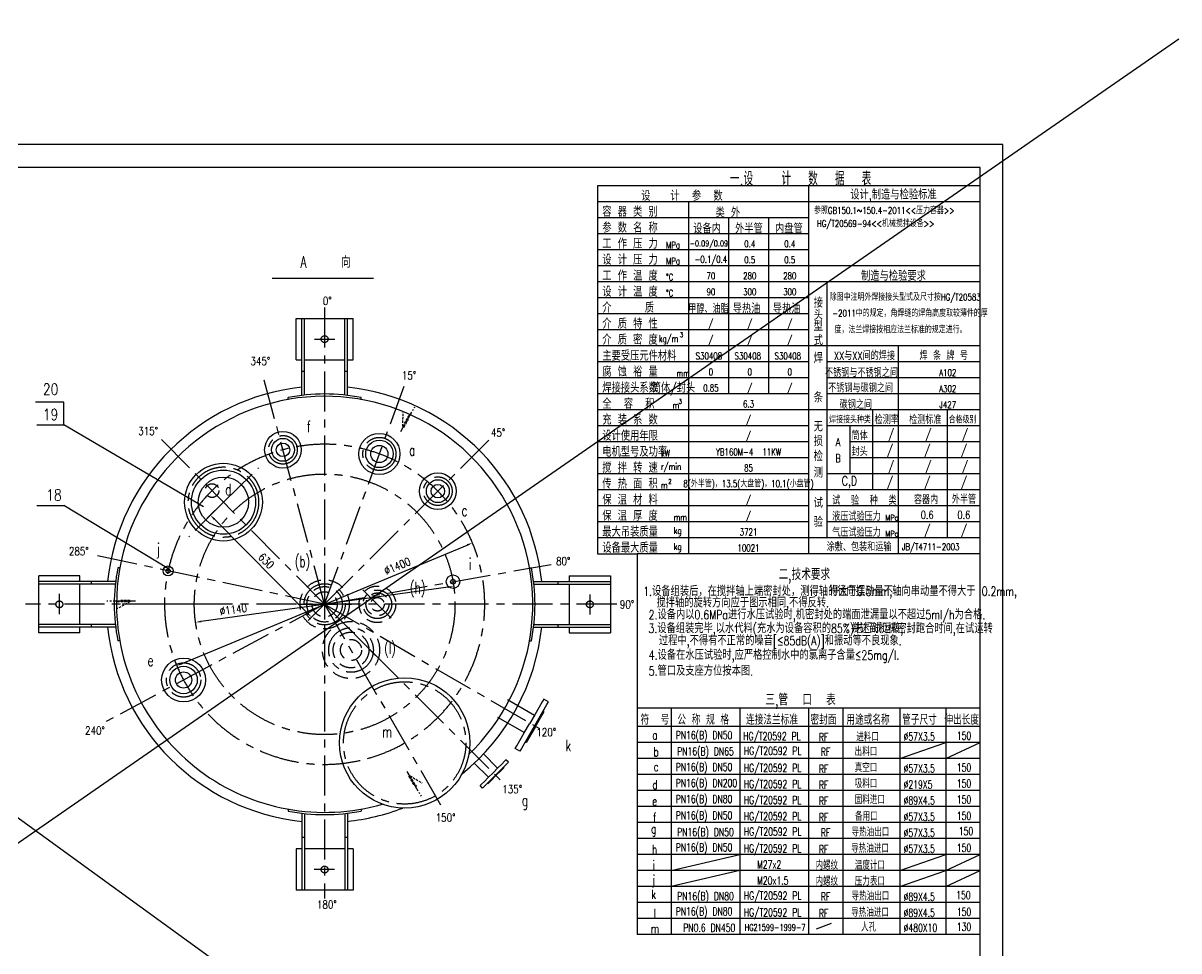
# Model space of a CAD drawing. Header units: millimetres. Extents: x -1762 to 42666, y -863 to 15979.
# Drawn here: x 25708 to 30762, y 2313 to 6372 of the extents above; entities that cross this region are included whole.
import ezdxf
from ezdxf.enums import TextEntityAlignment as Align

# ---------------------------------------------------------------- set-up
doc = ezdxf.new("R2010")
doc.units = ezdxf.units.MM
doc.header["$LTSCALE"] = 10
doc.header["$MEASUREMENT"] = 0
doc.linetypes.add('CENTER', pattern=[2, 1.25, -0.25, 0.25, -0.25])
doc.linetypes.add('DASHED', pattern=[0.75, 0.5, -0.25])
doc.layers.get('0').update_dxf_attribs({"linetype": 'CONTINUOUS'})
doc.layers.get('DEFPOINTS').update_dxf_attribs({"linetype": 'CONTINUOUS'})
for name, color, linetype in [('1轮廓实线层', 7, 'CONTINUOUS'), ('2细线层', 3, 'CONTINUOUS'), ('3中心线层', 1, 'CENTER'), ('4虚线层', 6, 'DASHED'), ('6文字层', 3, 'CONTINUOUS'), ('7标注层', 4, 'CONTINUOUS'), ('LAYER1', 6, 'DASHED'), ('LAYER3', 1, 'CENTER'), ('图框层', 7, 'CONTINUOUS')]:
    doc.layers.add(name, color=color, linetype=linetype)
doc.styles.add('HZ', font='txt', dxfattribs={"width": 0.7, "height": 5, "bigfont": 'hztxt'})
doc.styles.add('PC_TEXTSTYLE', font='romans.shx', dxfattribs={"width": 0.8, "bigfont": 'hzfs.shx'})
doc.dimstyles.new('TH_GBDIM', dxfattribs={"dimscale": 10, "dimtxt": 3.5, "dimasz": 2.5, "dimexe": 2, "dimexo": 0, "dimgap": 1.5, "dimtad": 1, "dimdec": 0, "dimzin": 0, "dimdsep": 46, "dimtxsty": 'PC_TEXTSTYLE', "dimcen": 2.5, "dimadec": 0, "dimazin": 0, "dimtfac": 0.714286, "dimtdec": 0, "dimtmove": 0, "dimatfit": 3, "dimfxl": 0, "dimtolj": 1, "dimtzin": 0, "dimarcsym": 0})

# ---------------------------------------------------------------- blocks, each defined once
blk = doc.blocks.new('*D124')
at = {"layer": '7标注层', "color": 0, "lineweight": -2, "ltscale": 14, "transparency": 16777216}
blk.add_line((26403.2, 3570.1), (27649.7, 4088.4), dxfattribs=at)
at = {"layer": '7标注层', "color": 0, "ltscale": 14, "transparency": 16777216}
for points in [[(27648.1, 4092.3), (27651.3, 4084.6), (27672.8, 4098)], [(26401.6, 3574), (26404.8, 3566.3), (26380.1, 3560.5)]]:
    blk.add_solid(points, dxfattribs=at)
at = {"layer": 'DEFPOINTS', "color": 0, "ltscale": 14, "transparency": 16777216}
for p in [(27672.8, 4098), (26380.1, 3560.5)]:
    blk.add_point(p, dxfattribs=at)
at = {"layer": '7标注层', "color": 3, "ltscale": 14, "transparency": 16777216, "insert": (27344.2, 3996.6), "char_height": 35, "attachment_point": 5, "rotation": 22.5766, "style": 'PC_TEXTSTYLE'}
blk.add_mtext('\\A1;%%c1400{}{}', dxfattribs=at)
blk = doc.blocks.new('*D174')
at = {"layer": '7标注层', "color": 0, "lineweight": -2, "ltscale": 14, "transparency": 16777216}
blk.add_line((27566.2, 3904.5), (26486.7, 3754.1), dxfattribs=at)
at = {"layer": '7标注层', "color": 0, "ltscale": 14, "transparency": 16777216}
for points in [[(27565.7, 3908.6), (27566.8, 3900.3), (27591, 3907.9)], [(26486.1, 3758.2), (26487.2, 3749.9), (26461.9, 3750.6)]]:
    blk.add_solid(points, dxfattribs=at)
at = {"layer": 'DEFPOINTS', "color": 0, "ltscale": 14, "transparency": 16777216}
for p in [(27591, 3907.9), (26461.9, 3750.6)]:
    blk.add_point(p, dxfattribs=at)
at = {"layer": '7标注层', "color": 3, "ltscale": 14, "transparency": 16777216, "insert": (26627, 3806.4), "char_height": 35, "attachment_point": 5, "rotation": 7.9303, "style": 'PC_TEXTSTYLE'}
blk.add_mtext('\\A1;∅1140', dxfattribs=at)
blk = doc.blocks.new('*D175')
at = {"layer": '7标注层', "color": 0, "lineweight": -2, "ltscale": 14, "transparency": 16777216}
for p, q in [((26584, 4276.2), (26512.5, 4205.4)), ((26544.3, 4201.7), (26951.6, 3790.4)), ((27026.4, 3829.3), (26955, 3758.5))]:
    blk.add_line(p, q, dxfattribs=at)
at = {"layer": '7标注层', "color": 0, "ltscale": 14, "transparency": 16777216}
for points in [[(26547.3, 4204.7), (26541.4, 4198.8), (26526.7, 4219.5)], [(26954.6, 3793.3), (26948.7, 3787.4), (26969.2, 3772.6)]]:
    blk.add_solid(points, dxfattribs=at)
at = {"layer": 'DEFPOINTS', "color": 0, "ltscale": 14, "transparency": 16777216}
for p in [(26584, 4276.2), (27026.4, 3829.3), (26969.2, 3772.6)]:
    blk.add_point(p, dxfattribs=at)
at = {"layer": '7标注层', "color": 3, "ltscale": 14, "transparency": 16777216, "insert": (26771.1, 4018.9), "char_height": 35, "attachment_point": 5, "rotation": 314.7134, "style": 'PC_TEXTSTYLE'}
blk.add_mtext('\\A1;630', dxfattribs=at)

msp = doc.modelspace()

# ---------------------------------------------------------------- linework, layer by layer
at = {"ltscale": 14}
for p, q in [((27826.44, 3413.28), (27944.65, 3345.02)), ((27781.94, 3336.2), (27900.15, 3267.94)), ((27680.92, 3134.48), (27742.74, 3072.66)), ((27721.23, 3174.78), (27783.04, 3112.96))]:
    msp.add_line(p, q, dxfattribs=at)
for centre, radius, start, end in [((27026.51, 3829.27), 909.96, 313.86212, 180.00079), ((27026.44, 3929.26), 820, 78.74815, 101.25185), ((26926.44, 3829.26), 820, 168.74815, 191.25185), ((27126.44, 3829.26), 820, 348.74815, 11.25185), ((27026.44, 3829.26), 910, 180, 286.13415), ((27026.44, 3729.26), 820, 258.74815, 281.25185)]:
    msp.add_arc(centre, radius, start, end, dxfattribs=at)
at = {"layer": '1轮廓实线层', "ltscale": 14}
for p, q in [((20890.82, 6371.56), (30709.3, -746.1)), ((30762.09, 6301.26), (20486.12, -816.4)), ((26797.37, 5256.47), (27240.53, 5256.47)), ((26901.44, 4899.26), (26901.44, 5079.26)), ((26901.44, 5079.26), (27151.44, 5079.26)), ((26926.44, 4743.14), (26926.44, 5076.63)), ((26938.44, 4744.52), (26938.44, 5076.63)), ((27114.44, 4744.52), (27114.44, 5076.63)), ((27126.44, 4743.14), (27126.44, 5076.63)), ((27151.44, 4899.26), (27151.44, 5079.26)), ((26901.44, 4899.26), (26926.44, 4899.26)), ((26938.44, 4899.26), (27114.44, 4899.26)), ((27126.44, 4899.26), (27151.44, 4899.26)), ((26926.44, 4849.26), (26938.44, 4849.26)), ((27114.44, 4849.26), (27126.44, 4849.26)), ((26866.44, 4723.3), (26866.44, 4733.5)), ((27186.44, 4723.3), (27186.44, 4733.5)), ((25776.44, 3704.26), (25776.44, 3954.26)), ((25956.44, 3954.26), (25776.44, 3954.26)), ((25956.44, 3929.26), (25956.44, 3954.26)), ((26132.4, 3989.26), (26122.2, 3989.26)), ((27920.48, 3989.26), (27930.68, 3989.26)), ((28096.44, 3954.26), (28276.44, 3954.26)), ((28096.44, 3954.26), (28096.44, 3929.26)), ((28276.44, 3954.26), (28276.44, 3704.26)), ((26112.56, 3929.26), (25779.07, 3929.26)), ((26111.17, 3917.26), (25779.07, 3917.26)), ((25956.44, 3741.26), (25956.44, 3917.26)), ((26006.44, 3917.26), (26006.44, 3929.26)), ((27940.32, 3929.26), (28273.81, 3929.26)), ((27941.7, 3917.26), (28273.81, 3917.26)), ((28046.44, 3929.26), (28046.44, 3917.26)), ((28096.44, 3917.26), (28096.44, 3741.26)), ((26111.17, 3741.26), (25779.07, 3741.26)), ((26006.44, 3729.26), (26006.44, 3741.26)), ((27941.7, 3741.26), (28273.81, 3741.26)), ((28046.44, 3741.26), (28046.44, 3729.26)), ((25956.44, 3704.26), (25776.44, 3704.26)), ((26112.56, 3729.26), (25779.07, 3729.26)), ((25956.44, 3704.26), (25956.44, 3729.26)), ((27940.32, 3729.26), (28273.81, 3729.26)), ((28096.44, 3729.26), (28096.44, 3704.26)), ((28096.44, 3704.26), (28276.44, 3704.26)), ((26132.4, 3669.26), (26122.2, 3669.26)), ((27920.48, 3669.26), (27930.68, 3669.26)), ((27978.23, 3403.16), (27964.17, 3378.82)), ((27984.86, 3414.66), (27978.23, 3403.16)), ((27984.46, 3367.11), (27998.51, 3391.45)), ((28005.15, 3402.95), (27984.86, 3414.66)), ((27998.51, 3391.45), (28005.15, 3402.95)), ((27991.14, 3378.7), (27886.86, 3198.09)), ((27945.44, 3346.37), (27922.4, 3306.48)), ((27964.17, 3378.82), (27945.44, 3346.37)), ((27969.77, 3332.32), (27985.78, 3360.04)), ((27981.72, 3362.38), (27984.46, 3367.11)), ((27985.78, 3360.04), (27981.72, 3362.38)), ((27899.37, 3266.59), (27922.4, 3306.48)), ((27946.74, 3292.43), (27907.71, 3224.82)), ((27946.74, 3292.43), (27969.77, 3332.32)), ((27880.63, 3234.14), (27899.37, 3266.59)), ((27859.94, 3198.31), (27866.58, 3209.8)), ((27880.23, 3186.6), (27859.94, 3198.31)), ((27866.58, 3209.8), (27880.63, 3234.14)), ((27886.86, 3198.09), (27880.23, 3186.6)), ((27903.65, 3227.16), (27900.92, 3222.43)), ((27907.71, 3224.82), (27903.65, 3227.16)), ((29542.41, 3155.23), (29742.41, 3225.23)), ((29742.41, 3225.23), (29742.41, 3155.23)), ((29742.41, 3155.23), (29892.41, 3225.23)), ((27813.45, 3143.36), (27800.72, 3130.64)), ((27819.46, 3149.38), (27813.45, 3143.36)), ((27830.07, 3138.77), (27819.46, 3149.38)), ((27824.06, 3132.76), (27830.07, 3138.77)), ((27817.39, 3126.09), (27722.94, 3031.64)), ((27742.03, 3071.95), (27762.89, 3092.81)), ((27783.75, 3113.67), (27762.89, 3092.81)), ((27775.62, 3080.08), (27796.48, 3100.94)), ((27800.72, 3130.64), (27783.75, 3113.67)), ((27796.48, 3100.94), (27810.98, 3115.43)), ((27808.85, 3117.56), (27811.33, 3120.03)), ((27810.98, 3115.43), (27808.85, 3117.56)), ((27811.33, 3120.03), (27824.06, 3132.76)), ((27706.32, 3036.24), (27712.33, 3042.25)), ((27716.93, 3025.63), (27706.32, 3036.24)), ((27712.33, 3042.25), (27725.06, 3054.98)), ((27725.06, 3054.98), (27742.03, 3071.95)), ((27738.14, 3046.85), (27735.67, 3044.37)), ((27740.26, 3044.73), (27738.14, 3046.85)), ((27754.76, 3059.22), (27740.26, 3044.73)), ((27775.62, 3080.08), (27754.76, 3059.22)), ((27722.94, 3031.64), (27716.93, 3025.63)), ((26866.44, 2935.22), (26866.44, 2925.02)), ((27186.44, 2935.22), (27186.44, 2925.02)), ((26926.44, 2915.38), (26926.44, 2581.89)), ((26938.44, 2914), (26938.44, 2581.89)), ((27114.44, 2914), (27114.44, 2581.89)), ((27126.44, 2915.38), (27126.44, 2581.89)), ((26938.44, 2809.26), (26926.44, 2809.26)), ((27126.44, 2809.26), (27114.44, 2809.26)), ((26901.44, 2759.26), (26901.44, 2579.26)), ((26926.44, 2759.26), (26901.44, 2759.26)), ((27114.44, 2759.26), (26938.44, 2759.26)), ((27151.44, 2759.26), (27126.44, 2759.26)), ((27151.44, 2759.26), (27151.44, 2579.26)), ((28542.41, 2665.23), (28842.41, 2735.23)), ((28842.41, 2735.23), (28842.41, 2665.23)), ((29542.41, 2665.23), (29742.41, 2735.23)), ((29742.41, 2665.23), (29892.41, 2735.23)), ((28842.41, 2665.23), (28542.41, 2595.23)), ((29542.41, 2595.23), (29742.41, 2665.23)), ((29742.41, 2665.23), (29742.41, 2595.23)), ((29742.41, 2595.23), (29892.41, 2665.23)), ((29892.41, 2665.23), (29742.41, 2665.23)), ((27151.44, 2579.26), (26901.44, 2579.26))]:
    msp.add_line(p, q, dxfattribs=at)
at = {"layer": '1轮廓实线层', "color": 3, "ltscale": 14}
for p, q in [((28220.24, 5660), (28220.24, 4050)), ((28220.24, 4050), (28392.41, 4050))]:
    msp.add_line(p, q, dxfattribs=at)
at = {"layer": '1轮廓实线层', "ltscale": 14}
for centre, radius in [((26844, 4505.07), 80), ((26844, 4505.07), 50), ((27265.85, 4487.04), 90), ((26844, 4505.07), 29.5), ((27265.85, 4487.04), 60), ((27265.85, 4487.04), 37.5), ((26583.98, 4276.17), 170), ((26583.98, 4276.17), 140.41), ((27521.41, 4324.23), 80), ((26583.98, 4276.17), 110), ((27521.41, 4324.23), 50), ((27521.41, 4324.23), 29.5), ((26341.8, 3975.1), 21.81), ((26341.8, 3975.1), 9.11), ((27587.78, 3928.24), 29.5), ((26409.58, 3498.37), 96), ((26409.58, 3498.37), 60), ((26409.58, 3498.37), 35.4), ((27376.44, 3223.04), 285)]:
    msp.add_circle(centre, radius, dxfattribs=at)
at = {"layer": '1轮廓实线层', "color": 1, "ltscale": 14}
msp.add_circle((27587.78, 3928.24), 10.35, dxfattribs=at)
at = {"layer": '1轮廓实线层', "ltscale": 14}
for start, end in [(96.01374, 173.98626), (44.03952, 83.98626), (6.01374, 44.03952), (186.01374, 263.98626), (309.00073, 353.98626), (276.01374, 290.99926)]:
    msp.add_arc((27026.44, 3829.26), 954.5, start, end, dxfattribs=at)
at = {"layer": '2细线层'}
for p, q in [((29892.41, 5660), (28220.24, 5660)), ((29142.41, 5660), (29142.41, 4050)), ((29892.41, 5590), (28220.24, 5590)), ((28617.41, 5590), (28617.41, 4050)), ((29142.41, 5520), (28220.24, 5520)), ((28792.41, 5520), (28792.41, 4750)), ((28967.41, 5520), (28967.41, 4750)), ((29142.41, 5450), (28220.24, 5450)), ((29142.41, 5380), (28220.24, 5380)), ((29892.41, 5310), (28220.24, 5310)), ((29892.41, 5240), (28220.24, 5240)), ((29222.41, 5240), (29222.41, 4120)), ((29142.41, 5170), (28220.24, 5170)), ((29142.41, 5100), (28220.24, 5100)), ((29142.41, 5030), (28220.24, 5030)), ((29892.41, 4960), (28220.24, 4960)), ((29535.13, 4960), (29535.13, 4050)), ((29142.41, 4890), (28220.24, 4890)), ((29892.41, 4890), (29222.41, 4890)), ((29142.41, 4820), (28220.24, 4820)), ((29892.41, 4820), (29222.41, 4820)), ((29142.41, 4750), (28220.24, 4750)), ((29892.41, 4750), (29222.41, 4750)), ((29892.41, 4680), (28220.24, 4680)), ((29422.41, 4680), (29422.41, 4330)), ((29749.48, 4680), (29749.48, 4120)), ((29142.41, 4610), (28220.24, 4610)), ((29892.41, 4610), (29222.41, 4610)), ((29322.41, 4610), (29322.41, 4400)), ((29142.41, 4540), (28220.24, 4540)), ((29892.41, 4540), (29322.41, 4540)), ((29892.41, 4540), (29322.41, 4540)), ((29142.41, 4470), (28220.24, 4470)), ((29892.41, 4470), (29322.41, 4470)), ((29892.41, 4470), (29322.41, 4470)), ((29142.41, 4400), (28220.24, 4400)), ((29892.41, 4400), (29222.41, 4400)), ((29892.41, 4330), (28220.24, 4330)), ((29142.41, 4260), (28220.24, 4260)), ((29892.41, 4260), (29222.41, 4260)), ((29142.41, 4190), (28220.24, 4190)), ((29892.41, 4190), (29222.41, 4190)), ((29892.41, 4190), (29222.41, 4190)), ((29892.41, 4120), (28220.24, 4120)), ((29892.41, 4050), (28392.41, 4050)), ((28392.41, 4050), (28392.41, 2385.23)), ((29892.41, 3375.23), (28392.41, 3375.23)), ((28542.41, 3375.23), (28542.41, 2385.23)), ((28842.41, 3375.23), (28842.41, 3015.23)), ((29142.41, 3375.23), (29142.41, 2385.23)), ((29292.41, 3375.23), (29292.41, 2385.23)), ((29542.41, 3375.23), (29542.41, 2385.23)), ((29742.41, 3375.23), (29742.41, 2385.23)), ((29892.41, 3295.23), (28392.41, 3295.23)), ((29892.41, 3225.23), (28392.41, 3225.23)), ((29892.41, 3155.23), (28392.41, 3155.23)), ((29892.41, 3085.23), (28392.41, 3085.23)), ((29892.41, 3015.23), (28392.41, 3015.23)), ((29892.41, 3015.23), (28392.41, 3015.23)), ((28842.41, 3025.23), (28842.41, 2385.23)), ((29892.41, 2945.23), (28392.41, 2945.23)), ((29892.41, 2875.23), (28392.41, 2875.23)), ((29892.41, 2805.23), (28392.41, 2805.23)), ((29892.41, 2735.23), (28392.41, 2735.23)), ((29892.41, 2665.23), (28392.41, 2665.23)), ((29892.41, 2665.23), (28392.41, 2665.23)), ((29892.41, 2595.23), (28392.41, 2595.23)), ((29892.41, 2595.23), (28392.41, 2595.23)), ((29892.41, 2525.23), (28392.41, 2525.23)), ((29892.41, 2525.23), (28392.41, 2525.23)), ((29892.41, 2455.23), (28392.41, 2455.23)), ((29892.41, 2385.23), (28392.41, 2385.23))]:
    msp.add_line(p, q, dxfattribs=at)
at = {"layer": '2细线层', "ltscale": 14}
msp.add_line((29177.6, 2409.34), (29243.18, 2434.71), dxfattribs=at)
at = {"layer": '3中心线层', "ltscale": 14}
for p, q in [((27026.44, 5128.29), (27026.44, 2543.21)), ((26982.78, 4989.26), (27071.64, 4989.26)), ((27026.44, 3829.26), (26755.54, 4832.75)), ((27026.44, 3829.26), (27380.16, 4801.11)), ((27026.44, 3829.26), (26303.9, 4559.06)), ((27026.44, 3829.26), (27759.99, 4562.81)), ((26583.98, 4276.17), (26737.03, 4426.28)), ((26583.98, 4276.17), (26432.35, 4124.63)), ((27026.44, 3829.26), (26020.71, 4043.5)), ((27026.44, 3829.26), (28016.77, 4003.88)), ((27026.44, 3946.26), (27026.44, 3712.26)), ((27193.93, 3893.27), (27320.47, 3765.25)), ((25866.44, 3785.6), (25866.44, 3874.46)), ((28186.44, 3872.92), (28186.44, 3784.06)), ((28303.55, 3829.26), (25718.16, 3829.26)), ((26621.44, 3829.26), (26031.44, 3829.26)), ((27026.44, 3829.26), (26057.3, 3309.4)), ((26511.44, 3829.26), (26141.44, 3829.26)), ((26909.44, 3829.26), (27143.44, 3829.26)), ((27026.44, 3829.26), (27812.58, 3043.12)), ((27026.44, 3829.26), (27533.05, 2951.78)), ((27026.44, 3829.26), (27989.26, 3273.37)), ((27126.34, 3730.09), (27252.88, 3602.08)), ((27070.1, 2669.26), (26981.24, 2669.26))]:
    msp.add_line(p, q, dxfattribs=at)
for centre, radius in [((27026.44, 4989.26), 15), ((26844, 4505.07), 62.5), ((27265.85, 4487.04), 72.5), ((26583.98, 4276.17), 153.92), ((27026.44, 3829.26), 570), ((27521.41, 4324.23), 62.5), ((27026.44, 3829.26), 90), ((25866.44, 3829.26), 15), ((27257.2, 3829.26), 62.5), ((28186.44, 3829.26), 15), ((27141.82, 3629.41), 97.59), ((26409.58, 3498.37), 75), ((27376.44, 3223.04), 267.5), ((27026.44, 2669.26), 15)]:
    msp.add_circle(centre, radius, dxfattribs=at)
msp.add_arc((27026.44, 3829.26), 700, 285.49046, 282.80635, dxfattribs=at)
at = {"layer": '4虚线层', "ltscale": 14}
for centre, radius in [((26533.95, 4326.7), 30), ((27026.44, 3829.26), 107.5), ((27026.44, 3829.26), 77.5), ((27257.2, 3829.26), 80), ((27026.44, 3829.26), 55), ((27257.2, 3829.26), 50), ((27257.2, 3829.26), 29.5), ((27141.82, 3629.41), 124.91), ((27141.82, 3629.41), 78.07), ((27141.82, 3629.41), 46.06)]:
    msp.add_circle(centre, radius, dxfattribs=at)
at = {"layer": '7标注层', "ltscale": 14}
for p, q in [((25885.68, 4713.2), (25762.11, 4713.2)), ((25885.68, 4613.88), (25885.68, 4713.2)), ((25768.08, 4613.88), (25885.68, 4613.88)), ((26496.73, 4256.04), (25885.68, 4613.88)), ((25768.08, 4262.05), (25885.68, 4262.05)), ((26343.76, 3984), (25885.68, 4262.05))]:
    msp.add_line(p, q, dxfattribs=at)
at = {"layer": 'DEFPOINTS', "ltscale": 14}
msp.add_line((29992.41, -100), (29992.41, 5840), dxfattribs=at)
at = {"layer": 'LAYER1', "ltscale": 2}
for p, q in [((27368.31, 4607.68), (27369.55, 4669.7)), ((27368.31, 4607.68), (27395.81, 4655.31)), ((27373.51, 4604.68), (27393.51, 4639.32)), ((26174.96, 3846.34), (26134.96, 3846.34)), ((26174.96, 3840.34), (26119.96, 3840.34)), ((26174.96, 3840.34), (26120.62, 3810.4)), ((27394.88, 3076.39), (27414.88, 3041.75)), ((27400.07, 3079.39), (27453.17, 3047.3)), ((27400.07, 3079.39), (27427.58, 3031.76))]:
    msp.add_line(p, q, dxfattribs=at)
for centre, radius, start, end in [((26993.41, 3952.33), 755, 59.77233, 60.22767), ((26929.95, 3843.34), 755, 179.77233, 180.22767), ((27019.98, 3731.73), 755, 299.77233, 300.22767), ((27019.98, 3731.73), 795, 299.78379, 300.21621)]:
    msp.add_arc(centre, radius, start, end, dxfattribs=at)
at = {"layer": 'LAYER3', "ltscale": 3}
for p, q in [((27358.95, 4585.47), (27421.52, 4693.83)), ((26198.87, 3843.34), (26073.74, 3843.34)), ((27385.52, 3098.6), (27448.09, 2990.23))]:
    msp.add_line(p, q, dxfattribs=at)
at = {"layer": '图框层', "ltscale": 14}
msp.add_line((29992.41, 5840), (21582.41, 5840), dxfattribs=at)
at = {"layer": '图框层', "color": 7, "ltscale": 14}
for p, q in [((29892.41, 5740), (21832.41, 5740)), ((29892.41, 0), (29892.41, 5740))]:
    msp.add_line(p, q, dxfattribs=at)

# ---------------------------------------------------------------- texts
at = {"layer": '2细线层', "style": 'HZ'}
for s, height, width, p in [('一.设   计  数  据  表', 60, 0.7, (29107.71, 5694.51)), ('设   计  参  数', 40, 0.75, (28588.86, 5619.19)), ('设计,制造与检验标准', 40, 0.75, (29513.86, 5619.19)), ('类 外', 40, 0.75, (28789.6, 5545.91)), ('设备内', 40, 0.75, (28699, 5475.91)), ('外半管', 40, 0.75, (28881.91, 5475.91)), ('内盘管', 40, 0.75, (29056.91, 5475.91)), ('-0.09/0.09', 25, 0.75, (28706.67, 5405.91)), ('0.4', 30, 0.75, (28885.4, 5405.91)), ('0.4', 30, 0.75, (29060.4, 5405.91)), ('-0.1/0.4', 30, 0.75, (28715.51, 5335.91)), ('0.5', 30, 0.75, (28885.4, 5335.91)), ('0.5', 30, 0.75, (29060.4, 5335.91)), ('70', 30, 0.75, (28715.51, 5265.91)), ('280', 30, 0.75, (28885.4, 5265.91)), ('280', 30, 0.75, (29060.4, 5265.91)), ('制造与检验要求', 40, 0.75, (29513.86, 5269.19)), ('90', 30, 0.75, (28715.51, 5195.91)), ('300', 30, 0.75, (28885.4, 5195.91)), ('300', 30, 0.75, (29060.4, 5195.91)), ('甲醇、油脂', 35, 0.75, (28704.87, 5125.91)), ('导热油', 40, 0.75, (28871.48, 5125.91)), ('导热油', 40, 0.75, (29046.48, 5125.91)), ('/', 30, 0.75, (28715.51, 5055.91)), ('/', 30, 0.75, (28885.4, 5055.91)), ('/', 30, 0.75, (29060.4, 5055.91)), ('/', 30, 0.75, (28715.51, 4985.91)), ('/', 30, 0.75, (28885.4, 4985.91)), ('/', 30, 0.75, (29060.4, 4985.91)), ('S30408', 30, 0.75, (28706.81, 4915.91)), ('S30408', 30, 0.75, (28876.9, 4915.91)), ('S30408', 30, 0.75, (29051.9, 4915.91)), ('XX与XX间的焊接', 35, 0.75, (29387.03, 4920.39)), ('焊 条 牌 号', 35, 0.75, (29733.72, 4920.39)), ('0', 30, 0.75, (28715.51, 4845.91)), ('0', 30, 0.75, (28885.4, 4845.91)), ('0', 30, 0.75, (29060.4, 4845.91)), ('不锈钢与不锈钢之间', 35, 0.75, (29374.06, 4845.81)), ('A102', 30, 0.75, (29751.22, 4842.14)), ('0.85', 30, 0.75, (28715.51, 4775.91)), ('/', 30, 0.75, (28885.4, 4775.91)), ('/', 30, 0.75, (29060.4, 4775.91)), ('不锈钢与碳钢之间', 35, 0.75, (29370.08, 4779.16)), ('A302', 30, 0.75, (29751.22, 4772.14)), ('6.3', 30, 0.75, (28880.16, 4705.91)), ('碳钢之间', 35, 0.75, (29349.45, 4706.43)), ('J427', 30, 0.75, (29751.22, 4702.14)), ('/', 30, 0.75, (28880.16, 4635.91)), ('焊接接头种类', 30, 0.75, (29324.03, 4640.39)), ('检测率', 35, 0.75, (29484.37, 4640.39)), ('检测标准', 35, 0.75, (29653.25, 4640.39)), ('合格级别', 30, 0.75, (29816.05, 4640.39)), ('/', 30, 0.75, (28880.16, 4565.91)), ('A', 35, 0.75, (29271.6, 4538.21)), ('筒体', 35, 0.75, (29366.01, 4570.39)), ('/', 40, 0.75, (29503.17, 4568.87)), ('/', 40, 0.75, (29666.09, 4568.87)), ('/', 40, 0.75, (29826.61, 4568.87)), ('YB160M-4  11KW', 30, 0.75, (28880.16, 4495.91)), ('封头', 35, 0.75, (29366.01, 4500.39)), ('/', 40, 0.75, (29498.44, 4500.39)), ('/', 40, 0.75, (29661.36, 4500.39)), ('/', 40, 0.75, (29821.88, 4500.39)), ('B', 35, 0.75, (29271.6, 4468.21)), ('/', 40, 0.75, (29503.17, 4428.87)), ('/', 40, 0.75, (29666.09, 4428.87)), ('/', 40, 0.75, (29826.61, 4428.87)), ('85', 30, 0.75, (28880.16, 4425.91)), ('8(外半管)，13.5(大盘管)，10.1(小盘管)', 30, 0.75, (28880.16, 4355.91)), ('C,D', 40, 0.75, (29321.21, 4363.05)), ('/', 40, 0.75, (29498.44, 4360.39)), ('/', 40, 0.75, (29661.36, 4360.39)), ('/', 40, 0.75, (29821.88, 4360.39)), ('/', 30, 0.75, (28880.16, 4285.91)), ('容器内', 35, 0.75, (29656.33, 4290.39)), ('外半管', 35, 0.75, (29822.17, 4292.02)), ('/', 30, 0.75, (28880.16, 4215.91)), ('0.6', 35, 0.75, (29661.36, 4220.39)), ('0.6', 35, 0.75, (29821.88, 4220.39)), ('3721', 30, 0.75, (28880.16, 4145.91)), ('/', 40, 0.75, (29661.36, 4150.39)), ('/', 40, 0.75, (29821.88, 4150.39)), ('JB/T4711-2003', 30, 0.75, (29676.66, 4078.71)), ('10021', 30, 0.75, (28880.16, 4075.91)), ('二,技术要求', 50, 0.7, (29124.33, 3955.77)), ('三,管  口  表', 50, 0.7, (29107.71, 3407.87)), ('符  号', 40, 0.7, (28470.84, 3327.68)), ('公 称 规 格', 40, 0.7, (28681.99, 3327.68)), ('连接法兰标准', 40, 0.7, (28982.77, 3327.68)), ('密封面', 40, 0.7, (29207.69, 3327.68)), ('用途或名称', 40, 0.7, (29402.78, 3327.68)), ('管子尺寸', 40, 0.7, (29627.7, 3327.68)), ('伸出长度', 40, 0.7, (29812.22, 3327.68)), ('a', 40, 0.7, (28470.84, 3257.68)), ('b', 40, 0.7, (28476.21, 3184.34)), ('c', 40, 0.7, (28475.91, 3119.02)), ('d', 40, 0.7, (28471.12, 3040.8)), ('e', 40, 0.7, (28469.71, 2968.5)), ('f', 40, 0.7, (28469.71, 2896.95)), ('g', 40, 0.7, (28465.48, 2840.79)), ('h', 40, 0.7, (28469.71, 2756.95)), ('i', 40, 0.7, (28465.48, 2689.4)), ('j', 40, 0.7, (28465.48, 2619.4)), ('k', 40, 0.7, (28465.48, 2560.79)), ('l', 40, 0.7, (28469.71, 2476.95)), ('m', 40, 0.7, (28471.12, 2410.8))]:
    msp.add_text(s, height=height, dxfattribs=dict(at, width=width)).set_placement(p, align=Align.MIDDLE)
for s, height, width, p in [('容 器 类 别', 40, 0.75, (28240.76, 5525.41)), ('参照GB150.1~150.4-2011<<压力容器>>', 30, 0.75, (29166.35, 5537.09)), ('HG/T20569-94<<机械搅拌设备>>', 30, 0.75, (29179.3, 5479.78)), ('参 数 名 称', 40, 0.75, (28240.76, 5455.41)), ('工 作 压 力', 40, 0.75, (28240.76, 5385.41)), ('MPa', 30, 0.75, (28519.34, 5385.41)), ('设 计 压 力', 40, 0.75, (28240.76, 5315.41)), ('MPa', 30, 0.75, (28519.34, 5315.41)), ('工 作 温 度', 40, 0.75, (28240.76, 5245.41)), ('%%DC', 30, 0.75, (28519.34, 5245.41)), ('设 计 温 度', 40, 0.75, (28240.76, 5175.41)), ('%%DC', 30, 0.75, (28519.34, 5175.41)), ('接', 40, 0.75, (29165.06, 5127.43)), ('除图中注明外焊接接头型式及尺寸按HG/T20583', 30, 0.75, (29234.99, 5157.88)), ('介     质', 40, 0.75, (28240.76, 5105.41)), ('头', 40, 0.75, (29165.06, 5073.81)), ('-2011中的规定，角焊缝的焊角高度取较薄件的厚', 30, 0.75, (29246.81, 5087.6)), ('介 质 特 性', 40, 0.75, (28240.76, 5035.41)), ('型', 40, 0.75, (29165.06, 5024.9)), ('介 质 密 度', 40, 0.75, (28240.76, 4965.41)), ('kg/m', 30, 0.75, (28488.05, 4976.56)), ('3', 20, 0.75, (28579.51, 4998.02)), ('式', 40, 0.75, (29165.06, 4962.1)), ('度，法兰焊接按相应法兰标准的规定进行。', 30, 0.75, (29256.2, 5015.47)), ('主要受压元件材料', 40, 0.75, (28240.76, 4895.41)), ('焊', 40, 0.75, (29165.06, 4885.38)), ('腐 蚀 裕 量', 40, 0.75, (28240.76, 4825.41)), ('筒体/封头', 40, 0.75, (28456.92, 4755.41)), ('mm', 30, 0.75, (28565.24, 4825.41)), ('焊接接头系数', 40, 0.75, (28240.76, 4755.41)), ('条', 40, 0.75, (29165.06, 4712.67)), ('全  容  积', 40, 0.75, (28240.76, 4685.41)), ('m', 30, 0.75, (28548.2, 4685.41)), ('3', 20, 0.75, (28573.82, 4706.87)), ('充 装 系 数', 40, 0.75, (28240.76, 4615.41)), ('无', 40, 0.75, (29165.06, 4585.8)), ('设计使用年限', 40, 0.75, (28240.76, 4545.41)), ('损', 40, 0.75, (29165.06, 4521.58)), ('电机型号及功率', 40, 0.75, (28240.76, 4475.41)), ('kW', 30, 0.75, (28497.09, 4475.41)), ('检', 40, 0.75, (29165.06, 4455.93)), ('搅 拌 转 速', 40, 0.75, (28240.76, 4405.41)), ('r/min', 30, 0.75, (28497.09, 4416.96)), ('测', 40, 0.75, (29165.06, 4384.16)), ('传 热 面 积', 40, 0.75, (28240.76, 4335.41)), ('m', 30, 0.75, (28497.09, 4335.41)), ('2', 20, 0.75, (28528.75, 4356.87)), ('保 温 材 料', 40, 0.75, (28240.76, 4265.41)), ('试  验  种  类', 35, 0.75, (29245.76, 4265.41)), ('试', 40, 0.75, (29165.06, 4251.53)), ('保 温 厚 度', 40, 0.75, (28240.76, 4195.41)), ('mm', 30, 0.75, (28553.07, 4195.41)), ('验', 40, 0.75, (29165.06, 4168.47)), ('液压试验压力', 35, 0.75, (29245.76, 4195.41)), ('MPa', 25, 0.75, (29478.86, 4195.41)), ('最大吊装质量', 40, 0.75, (28240.76, 4125.41)), ('kg', 30, 0.75, (28553.07, 4136.96)), ('气压试验压力', 35, 0.75, (29245.76, 4125.41)), ('MPa', 25, 0.75, (29478.86, 4125.41)), ('设备最大质量', 40, 0.75, (28240.76, 4055.41)), ('kg', 30, 0.75, (28553.07, 4066.96)), ('涂敷、包装和运输', 35, 0.75, (29221.8, 4062.04)), ('1.设备组装后，在搅拌轴上端密封处，测得轴的径向摆动量不', 40, 0.75, (28419.7, 3866.25)), ('得大于0.5mm,轴向串动量不得大于 0.2mm,', 40, 0.75, (29232.86, 3866.69)), ('搅拌轴的旋转方向应于图示相同,不得反转.', 40, 0.75, (28477.61, 3816.07)), ('2.设备内以0.6MPa进行水压试验时,机密封处的端面泄漏量以不超过5ml/h为合格.', 40, 0.75, (28443.23, 3763.73)), ('3.设备组装完毕,以水代料(充水为设备容积的85%)进行试运转,', 40, 0.75, (28442.47, 3703.9)), ('并达到机械密封跑合时间,在试运转', 40, 0.75, (29328.16, 3702.99)), ('过程中,不得有不正常的噪音[≤85dB(A)]和振动等不良现象.', 40, 0.75, (28488.13, 3649.93)), ('4.设备在水压试验时,应严格控制水中的氯离子含量≤25mg/l.', 40, 0.75, (28443.75, 3587.12)), ('5.管口及支座方位按本图.', 40, 0.75, (28443.75, 3517.69)), ('PN16(B) DN50', 35, 0.7, (28561.87, 3239.23)), ('HG/T20592 PL', 35, 0.7, (28856.85, 3235)), ('RF', 35, 0.7, (29188.18, 3230.79)), ('进料口', 35, 0.7, (29351.22, 3230.79)), ('%%C57X3.5', 35, 0.7, (29558.42, 3232.91)), ('150', 35, 0.7, (29791.15, 3237.13)), ('PN16(B) DN65', 35, 0.7, (28568.22, 3168.58)), ('HG/T20592 PL', 35, 0.7, (28859.95, 3170.69)), ('RF', 35, 0.7, (29196.64, 3166.48)), ('出料口', 35, 0.7, (29344.25, 3166.17)), ('PN16(B) DN50', 35, 0.7, (28561.87, 3100.07)), ('HG/T20592 PL', 35, 0.7, (28859.53, 3095.84)), ('真空口', 35, 0.7, (29344.25, 3096.17)), ('RF', 35, 0.7, (29188.18, 3091.63)), ('%%C57X3.5', 35, 0.7, (29558.42, 3093.74)), ('150', 35, 0.7, (29791.15, 3097.97)), ('PN16(B) DN200', 35, 0.7, (28561.87, 3030.07)), ('HG/T20592 PL', 35, 0.7, (28859.53, 3025.84)), ('RF', 35, 0.7, (29188.18, 3021.63)), ('吸料口', 35, 0.7, (29344.25, 3026.17)), ('%%C219X5', 35, 0.7, (29558.42, 3023.74)), ('150', 35, 0.7, (29791.15, 3027.97)), ('PN16(B) DN80', 35, 0.7, (28561.87, 2960.07)), ('HG/T20592 PL', 35, 0.7, (28859.53, 2955.84)), ('RF', 35, 0.7, (29188.18, 2951.63)), ('固料进口', 35, 0.7, (29344.25, 2956.17)), ('%%C89X4.5', 35, 0.7, (29558.42, 2953.74)), ('150', 35, 0.7, (29791.15, 2957.97)), ('PN16(B) DN50', 35, 0.7, (28561.87, 2888.65)), ('HG/T20592 PL', 35, 0.7, (28859.53, 2884.43)), ('RF', 35, 0.7, (29188.18, 2880.21)), ('备用口', 35, 0.7, (29346.03, 2883)), ('%%C57X3.5', 35, 0.7, (29558.42, 2882.33)), ('150', 35, 0.7, (29791.15, 2886.56)), ('PN16(B) DN50', 35, 0.7, (28568.22, 2815.32)), ('HG/T20592 PL', 35, 0.7, (28859.95, 2817.44)), ('RF', 35, 0.7, (29196.64, 2813.22)), ('导热油出口', 35, 0.7, (29330.57, 2814.42)), ('%%C57X3.5', 35, 0.7, (29558.42, 2812.33)), ('150', 35, 0.7, (29799.61, 2819.57)), ('PN16(B) DN50', 35, 0.7, (28561.87, 2748.65)), ('HG/T20592 PL', 35, 0.7, (28859.53, 2744.43)), ('导热油进口', 35, 0.7, (29329.07, 2743)), ('150', 35, 0.7, (29791.15, 2746.56)), ('RF', 35, 0.7, (29188.18, 2740.21)), ('%%C57X3.5', 35, 0.7, (29558.42, 2742.33)), ('M27x2', 35, 0.7, (28917.34, 2673.46)), ('内螺纹', 35, 0.7, (29172.75, 2669.25)), ('温度计口', 35, 0.7, (29344.74, 2669.25)), ('M20x1.5', 35, 0.7, (28917.34, 2603.46)), ('内螺纹', 35, 0.7, (29172.75, 2599.25)), ('压力表口', 35, 0.7, (29344.74, 2599.25)), ('HG/T20592 PL', 35, 0.7, (28859.95, 2537.44)), ('PN16(B) DN80', 35, 0.7, (28568.22, 2535.32)), ('RF', 35, 0.7, (29196.64, 2533.22)), ('导热油出口', 35, 0.7, (29330.57, 2534.42)), ('%%C89X4.5', 35, 0.7, (29558.42, 2532.33)), ('150', 35, 0.7, (29788.54, 2539.57)), ('PN16(B) DN80', 35, 0.7, (28561.87, 2468.65)), ('HG/T20592 PL', 35, 0.7, (28859.53, 2464.43)), ('RF', 35, 0.7, (29188.18, 2460.21)), ('导热油进口', 35, 0.7, (29329.07, 2463)), ('%%C89X4.5', 35, 0.7, (29558.42, 2462.33)), ('150', 35, 0.7, (29791.15, 2466.56)), ('PN0.6 DN450', 35, 0.7, (28594.76, 2396.85)), ('HG21599-1999-7', 30, 0.7, (28863.33, 2400.82)), ('人孔', 35, 0.7, (29372.09, 2398.77)), ('%%C480X10', 35, 0.7, (29558.42, 2396.84)), ('130', 35, 0.7, (29791.15, 2401.07))]:
    msp.add_text(s, height=height, dxfattribs=dict(at, width=width)).set_placement(p)
at = {"layer": '6文字层', "ltscale": 14, "style": 'PC_TEXTSTYLE', "width": 0.667}
for s, p in [('A      向', (26921.3, 5301.5)), ('f', (26948.29, 4582.01)), ('a', (27395.68, 4478.88)), ('d', (26591.96, 4306.42)), ('c', (27625.7, 4214.99)), ('j', (26291.75, 4047.41)), ('(b)', (26896.17, 3991.98)), ('i', (27656.45, 3980.48)), ('(h)', (27399.56, 3877.04)), ('(l)', (27286.57, 3612.38)), ('e', (26252.44, 3559.17)), ('m', (27278.76, 3247.31)), ('k', (28080.16, 3186.4)), ('g', (27889.56, 2947.27))]:
    msp.add_text(s, height=50, dxfattribs=at).set_placement(p)
at = {"layer": '7标注层', "color": 3, "ltscale": 14, "char_height": 35, "attachment_point": 5, "style": 'PC_TEXTSTYLE'}
for s, insert in [('\\A1;0%%D', (27038.02, 5156.47)), ('\\A1;345%%D', (26744.83, 4893.28)), ('\\A1;15%%D', (27395.11, 4830.41)), ('\\A1;315%%D', (26254.54, 4587.31)), ('\\A1;45%%D', (27785.08, 4580.31)), ('\\A1;285%%D', (25951.33, 4061.5)), ('\\A1;80%%D', (28069.5, 4018.18)), ('\\A1;90%%D', (28348.64, 3828.76)), ('\\A1;240%%D', (26022.09, 3276.89)), ('\\A1;120%%D', (27995.32, 3269.88)), ('\\A1;135%%D', (27846.5, 3020.58)), ('\\A1;150%%D', (27555.09, 2896.31)), ('\\A1;180%%D', (27035.99, 2516.02))]:
    msp.add_mtext(s, dxfattribs=dict(at, insert=insert))
at = {"layer": '7标注层', "ltscale": 14, "char_height": 49, "width": 83.221, "attachment_point": 1, "style": 'PC_TEXTSTYLE'}
for s, insert in [('{\\Fromans,hz|c134;20}', (25794.26, 4794.56)), ('{\\Fromans,hz|c134;19}', (25794.26, 4683.88)), ('{\\Fromans,hz|c134;18}', (25809.14, 4332.05))]:
    msp.add_mtext(s, dxfattribs=dict(at, insert=insert))

# ---------------------------------------------------------------- dimensions: what is measured, and where the dimension line sits
at = {"layer": '7标注层', "ltscale": 14}
dim = msp.add_aligned_dim(p1=(26583.98, 4276.17), p2=(27026.44, 3829.26), distance=-80.54, text='630', dimstyle='TH_GBDIM', override={"dimclrt": 3, "dimatfit": 0}, dxfattribs=at)
dim.commit()
dim.dimension.update_dxf_attribs({"geometry": '*D175', "text_midpoint": (26771.07, 4018.91)})
dim = msp.add_diameter_dim_2p(p1=(26380.08, 3560.52), p2=(27672.8, 4098), text='%%c1400{}{}', dimstyle='TH_GBDIM', override={"dimclrt": 3, "dimatfit": 0}, dxfattribs=at)
dim.commit()
dim.dimension.update_dxf_attribs({"geometry": '*D124', "text_midpoint": (27356.7, 3966.57), "dimtype": 163})
dim = msp.add_diameter_dim_2p(p1=(27590.99, 3907.9), p2=(26461.89, 3750.62), dimstyle='TH_GBDIM', override={"dimclrt": 3, "dimatfit": 0}, dxfattribs=at)
dim.commit()
dim.dimension.update_dxf_attribs({"geometry": '*D174', "text_midpoint": (26631.52, 3774.25), "dimtype": 163})

doc.saveas('drawing.dxf')
